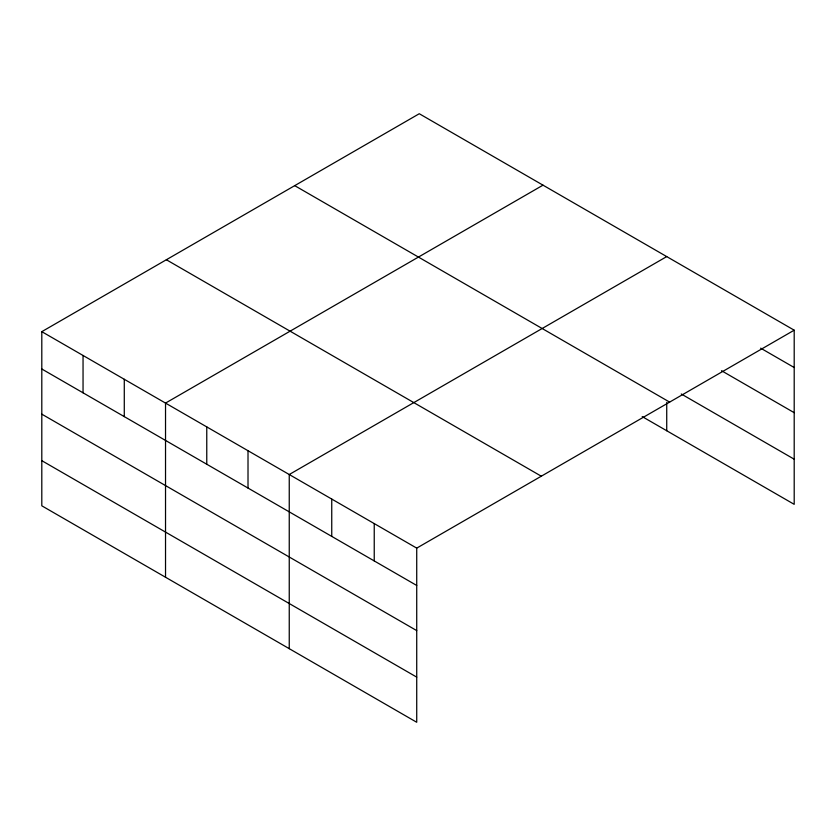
<?xml version="1.0" encoding="UTF-8"?>
<svg xmlns="http://www.w3.org/2000/svg" width="836" height="836" viewBox="0 0 836 836"><rect width="100%" height="100%" fill="white"/><g stroke="black" fill="none" stroke-linecap="round" stroke-linejoin="round"><path stroke-width="1.25" d="M794.2 330.189L419.275 113.727L41.8 331.662L41.8 505.811L416.725 722.273L416.725 548.123L794.2 330.189L794.2 504.338L642.205 416.589M543.003 185.164L165.528 403.088L165.528 577.248M666.731 256.589L289.246 474.524L289.246 648.673M760.655 348.163L794.2 367.526M721.52 370.714L794.2 412.681M681.267 393.986L794.2 459.194M294.711 185.644L669.636 402.106M166.364 259.745L541.289 476.206M41.8 331.662L416.725 548.123M41.8 369L416.725 585.461M41.8 414.154L416.725 630.605M41.8 460.667L416.725 677.129M666.731 402.367L666.731 430.739M374.235 523.587L374.235 560.935M331.746 499.061L331.746 536.398M248.01 450.719L248.01 488.057M206.764 426.903L206.764 464.241M124.282 379.283L124.282 416.621M83.046 355.467L83.046 392.815"/></g></svg>
